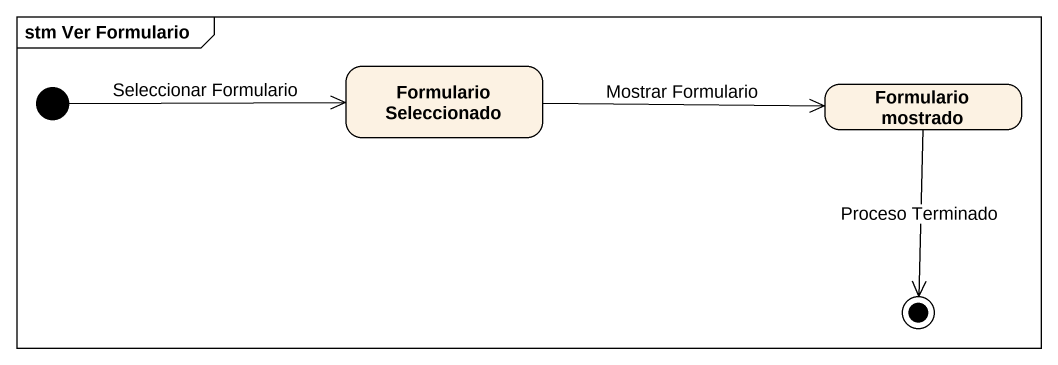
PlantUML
@startuml
mainframe stm Ver Formulario
hide empty description
state "Formulario Seleccionado" as Formulario_Seleccionado
state "Formulario mostrado" as Formulario_mostrado
[*] -right-> Formulario_Seleccionado : Seleccionar Formulario
Formulario_Seleccionado -right-> Formulario_mostrado : Mostrar Formulario
Formulario_mostrado --> [*] : Proceso Terminado
@enduml
